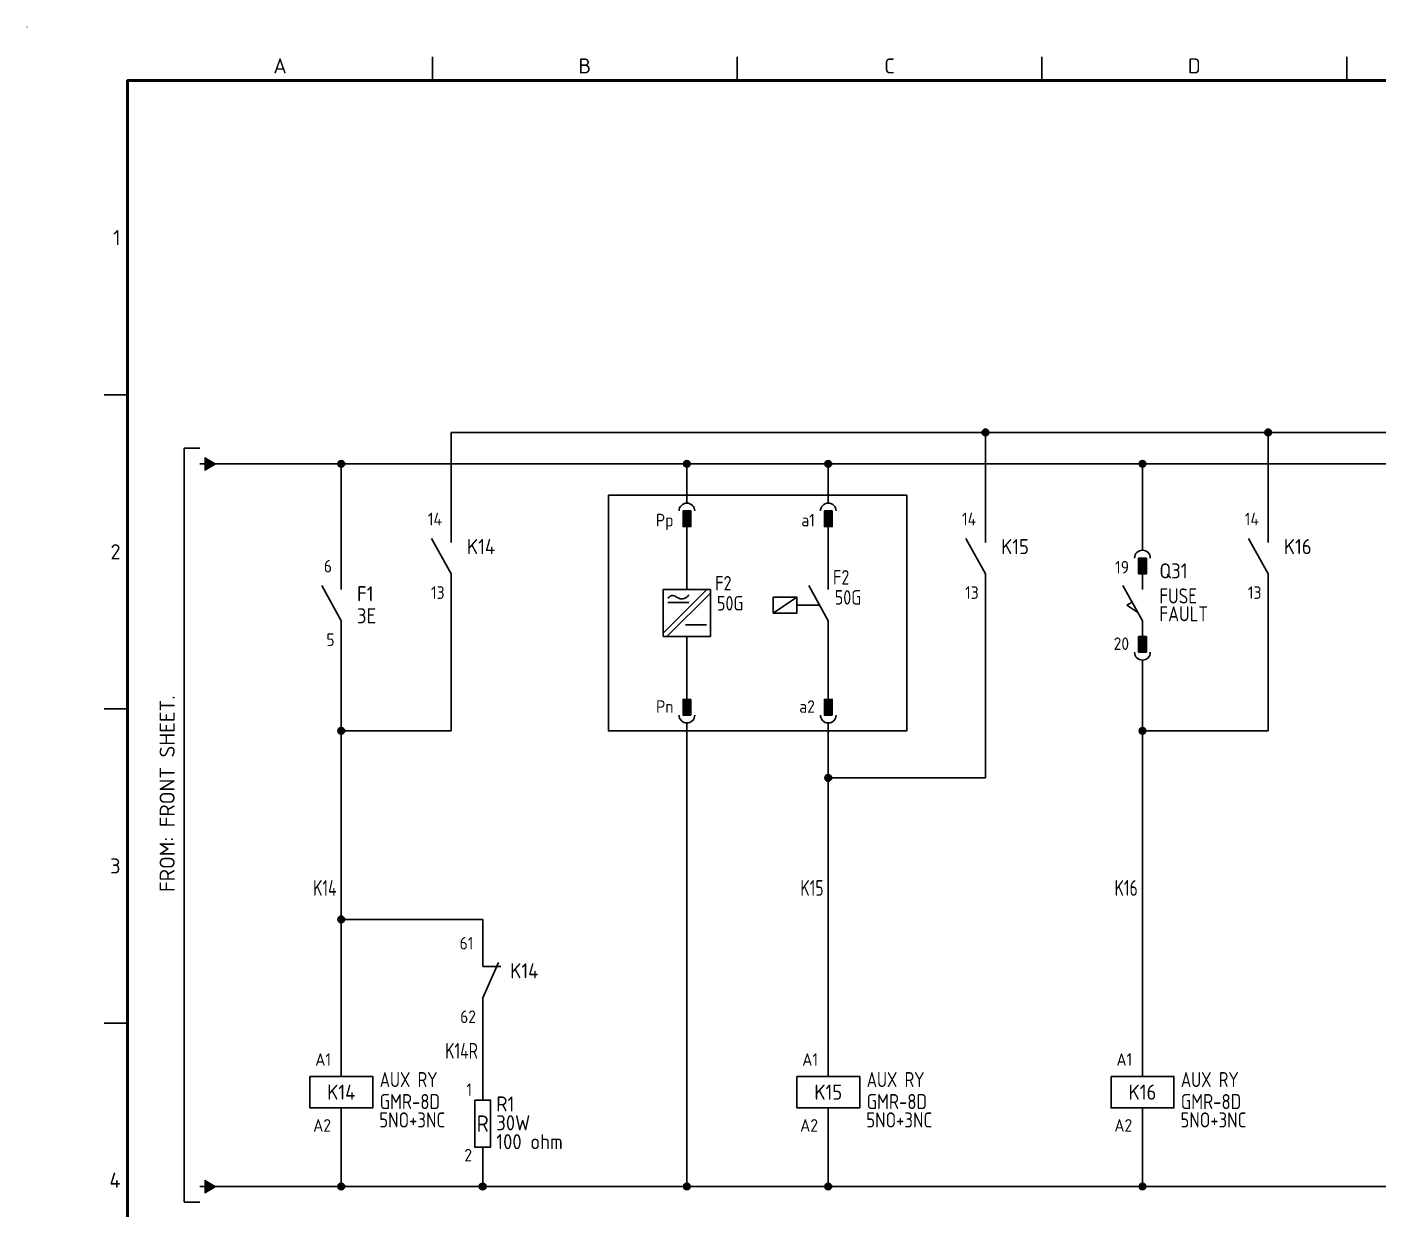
# Model space of a CAD drawing. Header units: millimetres. Extents: x 0 to 556, y 1 to 306.
# Drawn here: x 0 to 215.1, y 103.8 to 292 of the extents above; entities that cross this region are included whole.
import ezdxf
from ezdxf.enums import TextEntityAlignment as Align

# ---------------------------------------------------------------- set-up
doc = ezdxf.new("R2010")
doc.units = ezdxf.units.MM
for name, color, linetype in [('MISC', 7, 'Continuous'), ('Sheet Line', 3, 'Continuous'), ('Sheet Text', 2, 'Continuous'), ('SYMS', 7, 'Continuous'), ('TAGS', 7, 'Continuous'), ('TERMS', 7, 'Continuous'), ('WIRE_YELLOW', 2, 'Continuous'), ('WIREFIXED', 7, 'Continuous')]:
    doc.layers.add(name, color=color, linetype=linetype)
doc.layers.add('Sheet Out Line', color=2, linetype='Continuous', lineweight=50)
doc.styles.add('WD', font='ISOCP2.shx')
doc.styles.add('WD_IEC', font='ISOCP2.shx', dxfattribs={"width": 1.1, "height": 2.4, "bigfont": 'whgtxt.shx'})

# ---------------------------------------------------------------- blocks, each defined once
blk = doc.blocks.new('LSSA3')
blk.add_circle((0, 292), 0.01)
at = {"layer": 'Sheet Line'}
for p, q in [((64.5, 283.5), (64.5, 287.25)), ((113, 283.5), (113, 287.25)), ((161.5, 283.5), (161.5, 287.25)), ((210, 283.5), (210, 287.25)), ((16, 233.5), (12.25, 233.5)), ((16, 183.5), (12.25, 183.5)), ((16, 133.5), (12.25, 133.5))]:
    blk.add_line(p, q, dxfattribs=at)
at = {"layer": 'Sheet Out Line'}
blk.add_lwpolyline([(16, 6.5), (404, 6.5), (404, 283.5), (16, 283.5)], close=True, dxfattribs=at)
at = {"style": 'WD_IEC', "width": 1.1}
for tag, height, p in [('DESC4', 2.4, (57.5, 39.5)), ('CUSTOMERS31', 3.8, (219, 38)), ('TITLE1', 3.6, (333, 37.5)), ('CUSTOMERS21', 3.8, (219, 35.25)), ('DESC3', 2.4, (57.5, 33.5)), ('CUSTOMERS32', 3.8, (219, 32.5)), ('TITLE2', 3.6, (333, 32.5)), ('CUSTOMERS22', 3.8, (219, 29.75)), ('RN', 3.5, (398, 28.75)), ('DESC2', 2.4, (57.5, 27.5)), ('CUSTOMERS33', 3.8, (219, 27)), ('TITLE3', 3.6, (333, 27.5)), ('DESC1', 2.4, (57.5, 21.5)), ('FILE', 2.4, (314, 18.5)), ('WORKNO', 3.5, (365.5, 18.5)), ('DESC0', 2.4, (57.5, 15.5)), ('SHN', 2.4, (395, 12)), ('TSH', 2.4, (401, 9))]:
    blk.add_attdef(tag, text='', height=height, dxfattribs=at).set_placement(p, align=Align.MIDDLE_CENTER)
at = {"style": 'WD_IEC'}
for tag, p in [('DATE4', (96.5, 39.5)), ('DRWN4', (111.5, 39.5)), ('DSGN4', (126.5, 39.5)), ('CHKD4', (141.5, 39.5)), ('APPD4', (156.5, 39.5)), ('DATE3', (96.5, 33.5)), ('DRWN3', (111.5, 33.5)), ('DSGN3', (126.5, 33.5)), ('CHKD3', (141.5, 33.5)), ('APPD3', (156.5, 33.5)), ('DATE2', (96.5, 27.5)), ('DRWN2', (111.5, 27.5)), ('DSGN2', (126.5, 27.5)), ('CHKD2', (141.5, 27.5)), ('APPD2', (156.5, 27.5)), ('DATE1', (96.5, 21.5)), ('DRWN1', (111.5, 21.5)), ('DSGN1', (126.5, 21.5)), ('CHKD1', (141.5, 21.5)), ('APPD1', (156.5, 21.5)), ('DATE0', (96.5, 15.5)), ('DRWN0', (111.5, 15.5)), ('DSGN0', (126.5, 15.5)), ('CHKD0', (141.5, 15.5)), ('APPD0', (156.5, 15.5))]:
    blk.add_attdef(tag, text='', height=2.4, dxfattribs=at).set_placement(p, align=Align.MIDDLE_CENTER)
at = {"style": 'WD_IEC', "width": 1.1}
for tag, p in [('DWG1ST', (345, 10.5)), ('DWGNO', (373.49, 10.5))]:
    blk.add_attdef(tag, text='', height=3.5, dxfattribs=at).set_placement(p, align=Align.MIDDLE_LEFT)
at = {"style": 'WD_IEC', "width": 1.1, "flags": 9}
blk.add_attdef('WD_TB', (0, 0), '', height=2.4, dxfattribs=at)
at = {"layer": 'Sheet Text', "style": 'WD_IEC', "width": 1.1}
for s, p in [('A', (40.25, 284.62)), ('B', (88.75, 284.62)), ('C', (137.25, 284.62)), ('D', (185.75, 284.62))]:
    blk.add_text(s, height=2.4, dxfattribs=at).set_placement(p, align=Align.CENTER)
for s, p in [('1', (14.88, 258.5)), ('2', (14.88, 208.5)), ('3', (14.88, 158.5)), ('4', (14.88, 108.5))]:
    blk.add_text(s, height=2.4, dxfattribs=at).set_placement(p, align=Align.MIDDLE_RIGHT)
blk = doc.blocks.new('HONF1N')
blk.add_hatch(color=256).paths.add_polyline_path([(0.768, 1), (0.768, -1), (2.5, 0)])
at = {"lineweight": 0, "flags": 128}
for points in [[(0.768, 1), (2.5, 0)], [(0.768, 1), (0.768, -1), (2.5, 0)]]:
    blk.add_lwpolyline(points, dxfattribs=at)
at = {"flags": 128}
blk.add_lwpolyline([(0.768, 0), (0, 0)], dxfattribs=at)
at = {"style": 'WD', "flags": 1}
for tag, p in [('X2TERM01', (0.768, 0)), ('X8TERM02', (2.5, 0))]:
    blk.add_attdef(tag, p, '', height=0.08, rotation=90, dxfattribs=at)
blk = doc.blocks.new('VA221_PFCHECKER2')
for p, q in [((0, 11.25), (0, 8.75)), ((0, 6.25), (0, 2.5)), ((0, -2.5), (-3.12, 3.12)), ((-2.5, 0), (-1.65, 0.47)), ((-0.74, -1.18), (-2.5, 0)), ((0, -2.5), (0, -5)), ((0, -11.25), (0, -8.75))]:
    blk.add_line(p, q)
for points in [[(0.62, 7.5), (-0.62, 7.5), (-0.62, 5), (0.62, 5)], [(0.62, -7.5), (-0.62, -7.5), (-0.62, -5), (0.62, -5)]]:
    blk.add_lwpolyline(points, close=True)
for centre, start, end in [((0, 7.5), 0, 180), ((0, -7.5), 180, 0)]:
    blk.add_arc(centre, 1.25, start, end)
for points in [[(0.62, 5), (0.62, 7.5), (-0.62, 5), (-0.62, 7.5)], [(0.62, -5), (0.62, -7.5), (-0.62, -5), (-0.62, -7.5)]]:
    blk.add_solid(points)
at = {"flags": 1}
for tag, p, height, style in [('X2TERM01', (0, 11.25), 0.08, 'WD'), ('X1LINK', (0, 0), 0.32, 'WD_IEC'), ('X8TERM02', (0, -11.25), 0.08, 'WD')]:
    blk.add_attdef(tag, p, '', height=height, dxfattribs=dict(at, style=style))
at = {"style": 'WD_IEC'}
for tag, p in [('TERM01', (-2.13, 5.04)), ('TERM02', (-2.13, -7.13))]:
    blk.add_attdef(tag, text='', height=2, dxfattribs=at).set_placement(p, align=Align.RIGHT)
blk.add_attdef('TAG2', text='', height=2.4, dxfattribs=at).set_placement((2.69, 5.46), align=Align.MIDDLE_LEFT)
at = {"style": 'WD_IEC', "width": 0.9}
for tag, p in [('TEXT1', (2.69, 1.47)), ('TEXT2', (2.69, -1.37))]:
    blk.add_attdef(tag, text='', height=2.4, dxfattribs=at).set_placement(p, align=Align.MIDDLE_LEFT)
at = {"style": 'WD_IEC', "flags": 1}
blk.add_attdef('XREF', text='', height=1.8, dxfattribs=at).set_placement((2.69, -3.73), align=Align.MIDDLE_LEFT)
for tag, p in [('INST', (-2.37, -9.97)), ('LOC', (-2.4, -11.27)), ('PINLIST_TYPE', (-2.27, -13.9)), ('FAMILY', (-2.27, -12.66))]:
    blk.add_attdef(tag, text='', height=1, dxfattribs=at).set_placement(p, align=Align.RIGHT)
blk = doc.blocks.new('WDDOT')
for radius in [0.529, 0.33, 0.164]:
    blk.add_circle((0, 0), radius)
blk = doc.blocks.new('VJ11_AUXRY_Q1')
for p, q in [((0, 2.5), (0, 7.5)), ((0, -2.5), (0, -7.5))]:
    blk.add_line(p, q)
blk.add_lwpolyline([(-5, 2.5), (-5, -2.5), (5, -2.5), (5, 2.5)], close=True)
at = {"style": 'WD_IEC', "flags": 1}
for tag, p, height in [('X2TERM01', (0, 7.5), 0.32), ('X4LINK', (-5, 0), 0.32), ('X1LINK', (5, 0), 0.32), ('INST', (2.17, -4.46), 1), ('LOC', (2.14, -5.76), 1), ('FAMILY', (2.27, -7.15), 1), ('X8TERM02', (0, -7.5), 0.32), ('MFG', (2.34, -8.68), 1), ('ASSYCODE', (2.25, -11.11), 1), ('CAT', (2.31, -9.98), 1), ('WDTAGALT', (2.25, -12.35), 1), ('PEER_PINLIST', (2.25, -13.65), 1)]:
    blk.add_attdef(tag, p, '', height=height, dxfattribs=at)
at = {"style": 'WD_IEC'}
for tag, p in [('TERM01', (-1.63, 4.2)), ('TERM02', (-1.63, -6.29))]:
    blk.add_attdef(tag, text='', height=2, dxfattribs=at).set_placement(p, align=Align.RIGHT)
for tag, p, width in [('RATING12', (6.11, 0.8), 0.85), ('RATING11', (6.11, -2.7), 0.9), ('RATING1', (6.04, -5.62), 0.9)]:
    blk.add_attdef(tag, p, '', height=2.4, dxfattribs=dict(at, width=width))
blk.add_attdef('TAG1', text='', height=2.4, dxfattribs=at).set_placement((0, 0), align=Align.MIDDLE_CENTER)
at = {"lineweight": 9, "style": 'WD_IEC'}
for tag, p in [('NO', (-5.5, -16.5)), ('NC', (-5.5, -20))]:
    blk.add_attdef(tag, text='', height=2.5, dxfattribs=at).set_placement(p, align=Align.TOP_RIGHT)
for tag, p in [('XREFNO', (-4, -16.5)), ('XREFNC', (-4, -20))]:
    blk.add_attdef(tag, text='', height=2.5, dxfattribs=at).set_placement(p, align=Align.TOP_LEFT)
blk = doc.blocks.new('VB421_AUXCONTACT1')
for p, q in [((0, 7.5), (0, 2.5)), ((0, -2.5), (-3.12, 3.12)), ((0, -2.5), (0, -7.5))]:
    blk.add_line(p, q)
at = {"linetype": 'Continuous', "style": 'WD_IEC'}
for tag, p in [('TERM01', (-1.47, 5.21)), ('TERM02', (-1.06, -6.5))]:
    blk.add_attdef(tag, text='', height=2, dxfattribs=at).set_placement(p, align=Align.RIGHT)
at = {"style": 'WD_IEC', "flags": 1}
for tag, p, height in [('X2TERM01', (0, 7.5), 0.34), ('X4LINK', (-2.75, 0), 0.32), ('X1LINK', (0, 0), 0.34), ('X8TERM02', (0, -7.5), 0.34)]:
    blk.add_attdef(tag, p, '', height=height, dxfattribs=at)
at = {"style": 'WD_IEC'}
for tag, p in [('TAG2', (2.5, 0.62)), ('TEXT1', (2.5, -2.89)), ('TEXT2', (2.5, -6.09))]:
    blk.add_attdef(tag, p, '', height=2.4, dxfattribs=at)
for tag, p in [('INST', (-2.43, -9.12)), ('LOC', (-2.58, -10.73))]:
    blk.add_attdef(tag, text='', height=1, dxfattribs=at).set_placement(p, align=Align.RIGHT)
at = {"style": 'WD_IEC', "flags": 1}
for tag, p in [('FAMILY', (-2.53, -13.64)), ('XREF', (-2.58, -12.19)), ('CONTACT', (-2.6, -15.24))]:
    blk.add_attdef(tag, text='', height=1, dxfattribs=at).set_placement(p, align=Align.RIGHT)
blk = doc.blocks.new('WD_WNV')
at = {"linetype": 'Continuous', "style": 'WD_IEC', "width": 0.8}
blk.add_attdef('WIRENO', text='', height=2.5, rotation=90, dxfattribs=at).set_placement((-0.75, 0), align=Align.CENTER)
at = {"style": 'WD_IEC', "flags": 1}
for tag, p in [('W08USER', (-1, 0.375)), ('W04USER', (-1, 0.875)), ('W05USER', (-1, 0.75)), ('W09USER', (-1, 0.25)), ('W03USER', (-1, 1)), ('W06USER', (-1, 0.625)), ('W07USER', (-1, 0.5)), ('W02USER', (-1, 1.125)), ('W01USER', (-1, 1.25)), ('W10USER', (-1, 0.125))]:
    blk.add_attdef(tag, text='', height=0.08, dxfattribs=at).set_placement(p, align=Align.CENTER)
blk = doc.blocks.new('VB422_AUXCONTACT1')
for p, q in [((0, 7.5), (0, 2.5)), ((0, -2.5), (2.5, 3.12)), ((0, 2.5), (2.87, 2.5)), ((0, -2.5), (0, -7.5))]:
    blk.add_line(p, q)
at = {"linetype": 'Continuous', "style": 'WD_IEC'}
for tag, p in [('TERM01', (-1.47, 5.21)), ('TERM02', (-1.06, -6.5))]:
    blk.add_attdef(tag, text='', height=2, dxfattribs=at).set_placement(p, align=Align.RIGHT)
at = {"style": 'WD_IEC', "flags": 1}
for tag, p, height in [('X2TERM01', (0, 7.5), 0.34), ('X4LINK', (-0.55, 0), 0.32), ('X1LINK', (1.92, 0), 0.32), ('X8TERM02', (0, -7.5), 0.34)]:
    blk.add_attdef(tag, p, '', height=height, dxfattribs=at)
at = {"style": 'WD_IEC'}
for tag, p in [('TAG2', (4.38, 0.62)), ('TEXT1', (4.38, -2.89)), ('TEXT2', (4.38, -6.09))]:
    blk.add_attdef(tag, p, '', height=2.4, dxfattribs=at)
for tag, p in [('INST', (-2.43, -9.12)), ('LOC', (-2.58, -10.73))]:
    blk.add_attdef(tag, text='', height=1, dxfattribs=at).set_placement(p, align=Align.RIGHT)
at = {"style": 'WD_IEC', "flags": 1}
for tag, p in [('FAMILY', (-2.53, -13.64)), ('XREF', (-2.58, -12.19)), ('CONTACT', (-2.6, -15.24))]:
    blk.add_attdef(tag, text='', height=1, dxfattribs=at).set_placement(p, align=Align.RIGHT)
blk = doc.blocks.new('VF41_RES1')
for p, q in [((0, 3.75), (0, 6.25)), ((0, -3.75), (0, -6.25))]:
    blk.add_line(p, q)
blk.add_lwpolyline([(-1.25, 3.75), (-1.25, -3.75), (1.25, -3.75), (1.25, 3.75)], close=True)
at = {"style": 'WD_IEC', "flags": 1}
for tag, p in [('X2TERM01', (0, 6.25)), ('X8TERM02', (0, -6.25))]:
    blk.add_attdef(tag, p, '', height=0.32, dxfattribs=at)
at = {"style": 'WD_IEC'}
for tag, p in [('TERM01', (-1.69, 4.39)), ('TERM02', (-1.69, -6.03))]:
    blk.add_attdef(tag, text='', height=2, dxfattribs=at).set_placement(p, align=Align.RIGHT)
for tag, p in [('TAG1', (2.17, 3.12)), ('RATING1', (2.17, 0.12)), ('RATING2', (2.17, -2.88))]:
    blk.add_attdef(tag, text='', height=2.4, dxfattribs=at).set_placement(p, align=Align.MIDDLE_LEFT)
blk.add_attdef('TEXT', text='', height=2.6, dxfattribs=at).set_placement((0, 0), align=Align.MIDDLE_CENTER)
at = {"style": 'WD_IEC', "flags": 1}
for tag, p in [('INST', (-1.3, -7.89)), ('LOC', (-1.33, -9.19)), ('FAMILY', (-1.21, -10.57)), ('MFG', (-1.13, -12.11)), ('CAT', (-1.16, -13.41)), ('ASSYCODE', (-1.04, -14.8))]:
    blk.add_attdef(tag, text='', height=1, dxfattribs=at).set_placement(p, align=Align.RIGHT)
blk = doc.blocks.new('VH62_POWER_DQ1')
for p, q in [((0, 0), (0, -3.75)), ((-0.62, -7.5), (0.62, -7.5)), ((0, -7.5), (0, -10)), ((0, -10), (0, -17.5)), ((-3.75, -24.43), (3.18, -17.5)), ((-3.18, -25), (3.75, -18.07)), ((-3.05, -19.6), (0.31, -19.6)), ((-0.23, -23.11), (3.13, -23.11)), ((0, -25), (0, -32.5)), ((0, -35), (0, -32.5)), ((-0.62, -35), (0.62, -35)), ((0, -42.5), (0, -38.75))]:
    blk.add_line(p, q)
for points in [[(0.62, -5), (-0.62, -5), (-0.62, -7.5), (0.62, -7.5)], [(0.62, -37.5), (-0.62, -37.5), (-0.62, -35), (0.62, -35)]]:
    blk.add_lwpolyline(points, close=True)
blk.add_lwpolyline([(-3.75, -25), (-3.75, -17.5), (3.75, -17.5), (3.75, -25), (-3.75, -25)])
for centre, start, end in [((0, -5), 0, 180), ((0, -37.5), 180, 0)]:
    blk.add_arc(centre, 1.25, start, end)
blk.add_spline([(-3.03, -18.87), (-2.25, -18.44), (-1.27, -18.9), (-0.43, -18.95), (0.32, -18.37)], degree=3)
for points in [[(0.62, -7.5), (0.62, -5), (-0.62, -7.5), (-0.62, -5)], [(0.62, -35), (0.62, -37.5), (-0.62, -35), (-0.62, -37.5)]]:
    blk.add_solid(points)
at = {"style": 'WD', "flags": 1}
for tag, p in [('X2TERM01', (0, 0)), ('X8TERM02', (0, -42.5))]:
    blk.add_attdef(tag, p, '', height=0.08, dxfattribs=at)
at = {"style": 'WD_IEC'}
for tag, p in [('TERM01', (-2.13, -7.46)), ('TERM02', (-2.13, -37.13))]:
    blk.add_attdef(tag, text='', height=2, dxfattribs=at).set_placement(p, align=Align.RIGHT)
at = {"style": 'WD_IEC', "width": 0.9}
for tag, p in [('TAG2', (4.5, -17.66)), ('TEXT1', (4.78, -20.85)), ('TEXT2', (4.78, -24.05)), ('TEXT3', (4.78, -27.25))]:
    blk.add_attdef(tag, p, '', height=2.3, dxfattribs=at)
at = {"linetype": 'Continuous', "style": 'WD_IEC'}
blk.add_attdef('TERM03', text='', height=2, dxfattribs=at).set_placement((-5.32, -20.3), align=Align.RIGHT)
at = {"style": 'WD', "flags": 1}
for tag, height, p in [('X4TERM03', 0.08, (-3.75, -21.25)), ('INST', 1, (-1.87, -26.75)), ('LOC', 1, (-2.18, -28.21)), ('XREF', 1, (-2.16, -29.73)), ('PINLIST_TYPE', 1, (-2.18, -32.77)), ('FAMILY', 1, (-2.18, -31.28))]:
    blk.add_attdef(tag, text='', height=height, dxfattribs=at).set_placement(p, align=Align.RIGHT)
blk = doc.blocks.new('VH621_DO_NO_DQ1')
for p, q in [((0, 0), (0, -3.75)), ((-0.62, -7.5), (0.62, -7.5)), ((0, -7.5), (0, -10)), ((0, -10), (0, -17.5)), ((0, -22.5), (-3.12, -16.88)), ((-5, -18.75), (-8.75, -21.25)), ((-1.39, -20), (-5, -20)), ((0, -22.5), (0, -27.5)), ((0, -27.5), (0, -32.5)), ((0, -35), (0, -32.5)), ((-0.62, -35), (0.62, -35)), ((0, -42.5), (0, -38.75))]:
    blk.add_line(p, q)
for points in [[(0.62, -5), (-0.62, -5), (-0.62, -7.5), (0.62, -7.5)], [(-8.75, -18.75), (-5, -18.75), (-5, -21.25), (-8.75, -21.25)], [(0.62, -37.5), (-0.62, -37.5), (-0.62, -35), (0.62, -35)]]:
    blk.add_lwpolyline(points, close=True)
for centre, start, end in [((0, -5), 0, 180), ((0, -37.5), 180, 0)]:
    blk.add_arc(centre, 1.25, start, end)
for points in [[(0.62, -7.5), (0.62, -5), (-0.62, -7.5), (-0.62, -5)], [(0.62, -35), (0.62, -37.5), (-0.62, -35), (-0.62, -37.5)]]:
    blk.add_solid(points)
at = {"style": 'WD', "flags": 1}
for tag, p in [('X2TERM01', (0, 0)), ('X8TERM02', (0, -42.5))]:
    blk.add_attdef(tag, p, '', height=0.08, dxfattribs=at)
at = {"style": 'WD_IEC'}
for tag, p in [('TERM01', (-2.13, -7.46)), ('TERM02', (-2.13, -37.13))]:
    blk.add_attdef(tag, text='', height=2, dxfattribs=at).set_placement(p, align=Align.RIGHT)
at = {"style": 'WD_IEC', "width": 0.9}
for tag, p in [('TAG2', (0.75, -16.72)), ('TEXT1', (1.03, -19.91)), ('TEXT2', (1.03, -23.11)), ('TEXT3', (1.03, -26.31))]:
    blk.add_attdef(tag, p, '', height=2.3, dxfattribs=at)
at = {"style": 'WD', "flags": 1}
for tag, p in [('INST', (-1.87, -24.25)), ('LOC', (-2.18, -25.71)), ('FAMILY', (-2.18, -28.78)), ('XREF', (-2.16, -27.23)), ('CONTACT', (-2.18, -30.16))]:
    blk.add_attdef(tag, text='', height=1, dxfattribs=at).set_placement(p, align=Align.RIGHT)

msp = doc.modelspace()

# ---------------------------------------------------------------- linework, layer by layer
at = {"linetype": 'Continuous'}
for p, q in [((27.5, 225), (25, 225)), ((25, 225), (25, 105)), ((25, 105), (27.5, 105))]:
    msp.add_line(p, q, dxfattribs=at)
msp.add_lwpolyline([(92.5, 217.5), (140, 217.5), (140, 180), (92.5, 180)], close=True, dxfattribs=at)
at = {"layer": 'WIRE_YELLOW', "linetype": 'Continuous'}
for p, q in [((67.5, 227.5), (392.5, 227.5)), ((67.5, 215), (67.5, 227.5)), ((152.5, 215), (152.5, 227.5)), ((197.5, 215), (197.5, 227.5)), ((30, 222.5), (30, 222.5)), ((30, 222.5), (395, 222.5)), ((50, 222.5), (50, 207.5)), ((105, 222.5), (105, 220)), ((127.5, 222.5), (127.5, 220)), ((177.5, 222.5), (177.5, 211.25)), ((67.5, 200), (67.5, 180)), ((152.5, 200), (152.5, 172.5)), ((197.5, 180), (197.5, 200)), ((50, 192.5), (50, 130)), ((177.5, 188.75), (177.5, 130)), ((67.5, 180), (50, 180)), ((177.5, 180), (197.5, 180)), ((105, 177.5), (105, 107.5)), ((127.5, 177.5), (127.5, 130)), ((152.5, 172.5), (127.5, 172.5)), ((72.5, 150), (50, 150)), ((72.5, 147.5), (72.5, 150)), ((72.5, 132.5), (72.5, 123.75)), ((50, 115), (50, 107.5)), ((127.5, 115), (127.5, 107.5)), ((177.5, 115), (177.5, 107.5)), ((72.5, 111.25), (72.5, 107.5)), ((30, 107.5), (395, 107.5))]:
    msp.add_line(p, q, dxfattribs=at)

# ---------------------------------------------------------------- block references
at = {"linetype": 'Continuous'}
msp.add_blockref('LSSA3', (0, 0), dxfattribs=at)
at = {"layer": 'SYMS', "linetype": 'Continuous'}
for name, p in [('WDDOT', (152.5, 227.5)), ('WDDOT', (197.5, 227.5)), ('HONF1N', (27.5, 222.5)), ('WDDOT', (50, 222.5)), ('WDDOT', (105, 222.5)), ('WDDOT', (127.5, 222.5)), ('WDDOT', (177.5, 222.5)), ('WDDOT', (50, 180)), ('WDDOT', (177.5, 180)), ('WDDOT', (127.5, 172.5)), ('WDDOT', (50, 150)), ('HONF1N', (27.5, 107.5)), ('WDDOT', (50, 107.5)), ('WDDOT', (72.5, 107.5)), ('WDDOT', (105, 107.5)), ('WDDOT', (127.5, 107.5)), ('WDDOT', (177.5, 107.5))]:
    msp.add_blockref(name, p, dxfattribs=at)
ref = msp.add_blockref('VH62_POWER_DQ1', (105, 220), dxfattribs=at)
ref.add_attrib('TERM02', 'Pn', dxfattribs={"layer": 'TERMS', "height": 2, "style": 'WD_IEC'}).set_placement((102.87, 182.87), align=Align.RIGHT)
ref.add_attrib('TERM01', 'Pp', dxfattribs={"layer": 'TERMS', "height": 2, "style": 'WD_IEC'}).set_placement((102.87, 212.54), align=Align.RIGHT)
ref.add_attrib('TEXT1', '50G', (109.78, 199.15), dxfattribs={"layer": 'MISC', "height": 2.3, "style": 'WD_IEC', "width": 0.9})
ref.add_attrib('TAG2', 'F2', (109.5, 202.34), dxfattribs={"layer": 'TAGS', "height": 2.3, "style": 'WD_IEC', "width": 0.9})
ref = msp.add_blockref('VH621_DO_NO_DQ1', (127.5, 220), dxfattribs=at)
ref.add_attrib('TERM02', 'a2', dxfattribs={"layer": 'TERMS', "height": 2, "style": 'WD_IEC'}).set_placement((125.37, 182.87), align=Align.RIGHT)
ref.add_attrib('TERM01', 'a1', dxfattribs={"layer": 'TERMS', "height": 2, "style": 'WD_IEC'}).set_placement((125.37, 212.54), align=Align.RIGHT)
ref.add_attrib('TEXT1', '50G', (128.53, 200.09), dxfattribs={"layer": 'MISC', "height": 2.3, "style": 'WD_IEC', "width": 0.9})
ref.add_attrib('TAG2', 'F2', (128.25, 203.28), dxfattribs={"layer": 'TAGS', "height": 2.3, "style": 'WD_IEC', "width": 0.9})
ref = msp.add_blockref('VB421_AUXCONTACT1', (67.5, 207.5), dxfattribs=at)
ref.add_attrib('TERM02', '13', dxfattribs={"layer": 'TERMS', "linetype": 'Continuous', "height": 2, "style": 'WD_IEC'}).set_placement((66.44, 201), align=Align.RIGHT)
ref.add_attrib('TERM01', '14', dxfattribs={"layer": 'TERMS', "linetype": 'Continuous', "height": 2, "style": 'WD_IEC'}).set_placement((66.03, 212.71), align=Align.RIGHT)
ref.add_attrib('TAG2', 'K14', (70, 208.12), dxfattribs={"layer": 'TAGS', "height": 2.4, "style": 'WD_IEC'})
ref = msp.add_blockref('VB421_AUXCONTACT1', (152.5, 207.5), dxfattribs=at)
ref.add_attrib('TERM02', '13', dxfattribs={"layer": 'TERMS', "linetype": 'Continuous', "height": 2, "style": 'WD_IEC'}).set_placement((151.44, 201), align=Align.RIGHT)
ref.add_attrib('TERM01', '14', dxfattribs={"layer": 'TERMS', "linetype": 'Continuous', "height": 2, "style": 'WD_IEC'}).set_placement((151.03, 212.71), align=Align.RIGHT)
ref.add_attrib('TAG2', 'K15', (155, 208.12), dxfattribs={"layer": 'TAGS', "height": 2.4, "style": 'WD_IEC'})
ref = msp.add_blockref('VB421_AUXCONTACT1', (197.5, 207.5), dxfattribs=at)
ref.add_attrib('TERM02', '13', dxfattribs={"layer": 'TERMS', "linetype": 'Continuous', "height": 2, "style": 'WD_IEC'}).set_placement((196.44, 201), align=Align.RIGHT)
ref.add_attrib('TERM01', '14', dxfattribs={"layer": 'TERMS', "linetype": 'Continuous', "height": 2, "style": 'WD_IEC'}).set_placement((196.03, 212.71), align=Align.RIGHT)
ref.add_attrib('TAG2', 'K16', (200, 208.12), dxfattribs={"layer": 'TAGS', "height": 2.4, "style": 'WD_IEC'})
ref = msp.add_blockref('VA221_PFCHECKER2', (177.5, 200), dxfattribs=at)
ref.add_attrib('TEXT2', 'FAULT', dxfattribs={"layer": 'MISC', "height": 2.4, "style": 'WD_IEC', "width": 0.9}).set_placement((180.19, 198.63), align=Align.MIDDLE_LEFT)
ref.add_attrib('TERM02', '20', dxfattribs={"layer": 'TERMS', "height": 2, "style": 'WD_IEC'}).set_placement((175.37, 192.87), align=Align.RIGHT)
ref.add_attrib('TERM01', '19', dxfattribs={"layer": 'TERMS', "height": 2, "style": 'WD_IEC'}).set_placement((175.37, 205.04), align=Align.RIGHT)
ref.add_attrib('TAG2', 'Q31', dxfattribs={"layer": 'TAGS', "height": 2.4, "style": 'WD_IEC'}).set_placement((180.19, 205.46), align=Align.MIDDLE_LEFT)
ref.add_attrib('TEXT1', 'FUSE', dxfattribs={"layer": 'MISC', "height": 2.4, "style": 'WD_IEC', "width": 0.9}).set_placement((180.19, 201.47), align=Align.MIDDLE_LEFT)
ref = msp.add_blockref('VB421_AUXCONTACT1', (50, 200), dxfattribs=at)
ref.add_attrib('TEXT1', '3E', (52.5, 197.11), dxfattribs={"layer": 'MISC', "height": 2.4, "style": 'WD_IEC'})
ref.add_attrib('TERM02', '5', dxfattribs={"layer": 'TERMS', "linetype": 'Continuous', "height": 2, "style": 'WD_IEC'}).set_placement((48.94, 193.5), align=Align.RIGHT)
ref.add_attrib('TERM01', '6', dxfattribs={"layer": 'TERMS', "linetype": 'Continuous', "height": 2, "style": 'WD_IEC'}).set_placement((48.53, 205.21), align=Align.RIGHT)
ref.add_attrib('TAG2', 'F1', (52.5, 200.62), dxfattribs={"layer": 'TAGS', "height": 2.4, "style": 'WD_IEC'})
ref = msp.add_blockref('VB422_AUXCONTACT1', (72.5, 140), dxfattribs=at)
ref.add_attrib('TERM02', '62', dxfattribs={"layer": 'TERMS', "linetype": 'Continuous', "height": 2, "style": 'WD_IEC'}).set_placement((71.44, 133.5), align=Align.RIGHT)
ref.add_attrib('TERM01', '61', dxfattribs={"layer": 'TERMS', "linetype": 'Continuous', "height": 2, "style": 'WD_IEC'}).set_placement((71.03, 145.21), align=Align.RIGHT)
ref.add_attrib('TAG2', 'K14', (76.88, 140.62), dxfattribs={"layer": 'TAGS', "height": 2.4, "style": 'WD_IEC'})
ref = msp.add_blockref('VJ11_AUXRY_Q1', (50, 122.5), dxfattribs=at)
ref.add_attrib('RATING1', '5NO+3NC', (56.04, 116.88), dxfattribs={"layer": 'MISC', "height": 2.4, "style": 'WD_IEC', "width": 0.9})
ref.add_attrib('RATING11', 'GMR-8D', (56.11, 119.8), dxfattribs={"layer": 'MISC', "height": 2.4, "style": 'WD_IEC', "width": 0.9})
ref.add_attrib('RATING12', 'AUX RY', (56.11, 123.3), dxfattribs={"layer": 'MISC', "height": 2.4, "style": 'WD_IEC', "width": 0.85})
ref.add_attrib('TAG1', 'K14', dxfattribs={"layer": 'TAGS', "height": 2.4, "style": 'WD_IEC'}).set_placement((50, 122.5), align=Align.MIDDLE_CENTER)
ref.add_attrib('TERM02', 'A2', dxfattribs={"layer": 'TERMS', "height": 2, "style": 'WD_IEC'}).set_placement((48.37, 116.21), align=Align.RIGHT)
ref.add_attrib('TERM01', 'A1', dxfattribs={"layer": 'TERMS', "height": 2, "style": 'WD_IEC'}).set_placement((48.37, 126.7), align=Align.RIGHT)
ref = msp.add_blockref('VJ11_AUXRY_Q1', (127.5, 122.5), dxfattribs=at)
ref.add_attrib('RATING1', '5NO+3NC', (133.54, 116.88), dxfattribs={"layer": 'MISC', "height": 2.4, "style": 'WD_IEC', "width": 0.9})
ref.add_attrib('RATING11', 'GMR-8D', (133.61, 119.8), dxfattribs={"layer": 'MISC', "height": 2.4, "style": 'WD_IEC', "width": 0.9})
ref.add_attrib('RATING12', 'AUX RY', (133.61, 123.3), dxfattribs={"layer": 'MISC', "height": 2.4, "style": 'WD_IEC', "width": 0.85})
ref.add_attrib('TAG1', 'K15', dxfattribs={"layer": 'TAGS', "height": 2.4, "style": 'WD_IEC'}).set_placement((127.5, 122.5), align=Align.MIDDLE_CENTER)
ref.add_attrib('TERM02', 'A2', dxfattribs={"layer": 'TERMS', "height": 2, "style": 'WD_IEC'}).set_placement((125.87, 116.21), align=Align.RIGHT)
ref.add_attrib('TERM01', 'A1', dxfattribs={"layer": 'TERMS', "height": 2, "style": 'WD_IEC'}).set_placement((125.87, 126.7), align=Align.RIGHT)
ref = msp.add_blockref('VJ11_AUXRY_Q1', (177.5, 122.5), dxfattribs=at)
ref.add_attrib('RATING1', '5NO+3NC', (183.54, 116.88), dxfattribs={"layer": 'MISC', "height": 2.4, "style": 'WD_IEC', "width": 0.9})
ref.add_attrib('RATING11', 'GMR-8D', (183.61, 119.8), dxfattribs={"layer": 'MISC', "height": 2.4, "style": 'WD_IEC', "width": 0.9})
ref.add_attrib('RATING12', 'AUX RY', (183.61, 123.3), dxfattribs={"layer": 'MISC', "height": 2.4, "style": 'WD_IEC', "width": 0.85})
ref.add_attrib('TAG1', 'K16', dxfattribs={"layer": 'TAGS', "height": 2.4, "style": 'WD_IEC'}).set_placement((177.5, 122.5), align=Align.MIDDLE_CENTER)
ref.add_attrib('TERM02', 'A2', dxfattribs={"layer": 'TERMS', "height": 2, "style": 'WD_IEC'}).set_placement((175.87, 116.21), align=Align.RIGHT)
ref.add_attrib('TERM01', 'A1', dxfattribs={"layer": 'TERMS', "height": 2, "style": 'WD_IEC'}).set_placement((175.87, 126.7), align=Align.RIGHT)
ref = msp.add_blockref('VF41_RES1', (72.5, 117.5), dxfattribs=at)
ref.add_attrib('RATING2', '100 ohm', dxfattribs={"layer": 'MISC', "height": 2.4, "style": 'WD_IEC'}).set_placement((74.67, 114.62), align=Align.MIDDLE_LEFT)
ref.add_attrib('RATING1', '30W', dxfattribs={"layer": 'MISC', "height": 2.4, "style": 'WD_IEC'}).set_placement((74.67, 117.62), align=Align.MIDDLE_LEFT)
ref.add_attrib('TAG1', 'R1', dxfattribs={"layer": 'TAGS', "height": 2.4, "style": 'WD_IEC'}).set_placement((74.67, 120.62), align=Align.MIDDLE_LEFT)
ref.add_attrib('TERM02', '2', dxfattribs={"layer": 'TERMS', "height": 2, "style": 'WD_IEC'}).set_placement((70.81, 111.47), align=Align.RIGHT)
ref.add_attrib('TERM01', '1', dxfattribs={"layer": 'TERMS', "height": 2, "style": 'WD_IEC'}).set_placement((70.81, 121.89), align=Align.RIGHT)
ref.add_attrib('TEXT', 'R', dxfattribs={"layer": 'MISC', "height": 2.6, "style": 'WD_IEC'}).set_placement((72.5, 117.5), align=Align.MIDDLE_CENTER)
at = {"layer": 'WIREFIXED', "linetype": 'Continuous'}
ref = msp.add_blockref('WD_WNV', (50, 155), dxfattribs=at)
ref.add_attrib('WIRENOF', 'K14', dxfattribs={"linetype": 'Continuous', "height": 2.5, "style": 'WD_IEC', "width": 0.8}).set_placement((49.25, 155), align=Align.MIDDLE_RIGHT)
ref = msp.add_blockref('WD_WNV', (127.5, 155), dxfattribs=at)
ref.add_attrib('WIRENOF', 'K15', dxfattribs={"linetype": 'Continuous', "height": 2.5, "style": 'WD_IEC', "width": 0.8}).set_placement((126.75, 155), align=Align.MIDDLE_RIGHT)
ref = msp.add_blockref('WD_WNV', (177.5, 155), dxfattribs=at)
ref.add_attrib('WIRENOF', 'K16', dxfattribs={"linetype": 'Continuous', "height": 2.5, "style": 'WD_IEC', "width": 0.8}).set_placement((176.75, 155), align=Align.MIDDLE_RIGHT)
ref = msp.add_blockref('WD_WNV', (72.5, 129.08), dxfattribs=at)
ref.add_attrib('WIRENOF', 'K14R', dxfattribs={"linetype": 'Continuous', "height": 2.5, "style": 'WD_IEC', "width": 0.8}).set_placement((71.75, 129.08), align=Align.MIDDLE_RIGHT)

# ---------------------------------------------------------------- texts
at = {"linetype": 'Continuous', "insert": (23.49, 170), "char_height": 2.4, "width": 67.5, "attachment_point": 8, "rotation": 90, "style": 'WD_IEC'}
msp.add_mtext('FROM: FRONT SHEET.^I', dxfattribs=at)

doc.saveas('drawing.dxf')
